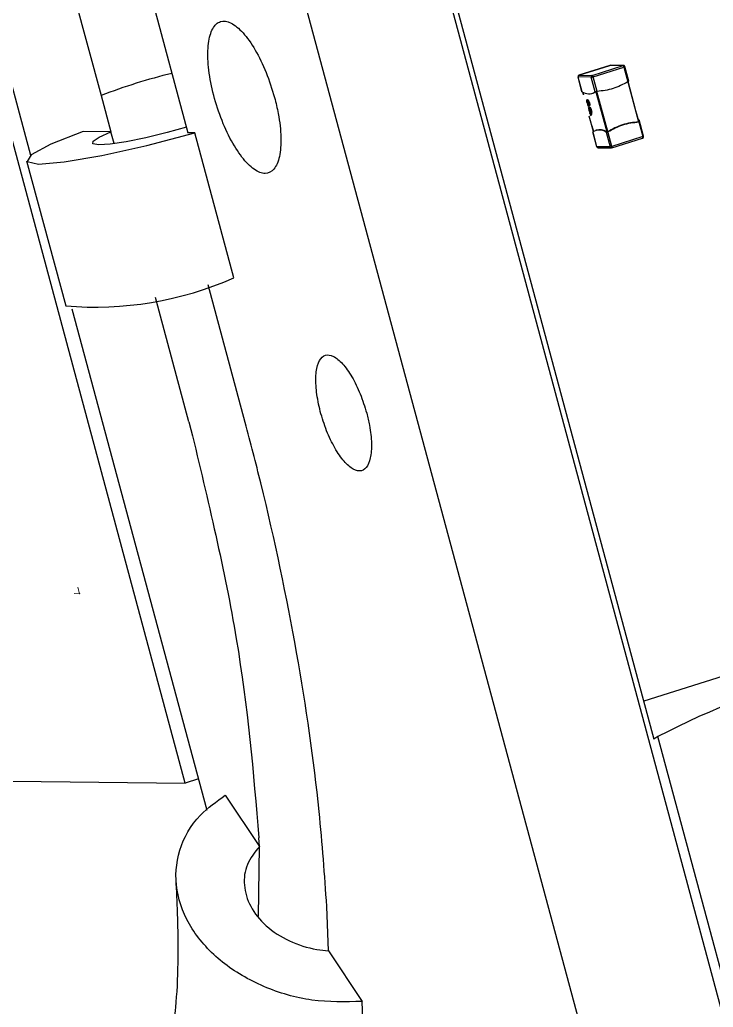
# Model space of a CAD drawing. Header units: millimetres. Extents: x 15 to 1184, y 5 to 836.
# Drawn here: x 793.78 to 802.96, y 595.53 to 608.6 of the extents above; entities that cross this region are included whole.
import ezdxf

# ---------------------------------------------------------------- set-up
doc = ezdxf.new("R2010")
doc.units = ezdxf.units.MM
doc.header["$PDSIZE"] = -1
doc.layers.get('0').update_dxf_attribs({"lineweight": 18})

msp = doc.modelspace()

# ---------------------------------------------------------------- linework, layer by layer
at = {"color": 7, "linetype": 'Continuous', "lineweight": 25}
for p, q in [((804.454, 590.367), (797.737, 615.317)), ((797.786, 615.39), (802.178, 599.076)), ((791.772, 614.806), (793.926, 606.804)), ((792.922, 614.792), (794.859, 607.595)), ((795.973, 598.495), (791.84, 613.849)), ((802.678, 589.804), (796.344, 613.335)), ((795.143, 610.322), (796.009, 607.102)), ((801.593, 607.994), (801.184, 607.864)), ((801.185, 607.865), (801.593, 607.994)), ((801.36, 607.862), (801.769, 607.992)), ((801.373, 607.843), (801.781, 607.972)), ((801.769, 607.992), (801.593, 607.994)), ((801.593, 607.994), (801.593, 607.994)), ((801.774, 607.993), (801.599, 607.995)), ((801.781, 607.972), (801.834, 607.777)), ((801.845, 607.784), (801.793, 607.978)), ((801.171, 607.84), (801.223, 607.647)), ((801.348, 607.838), (801.173, 607.84)), ((801.225, 607.645), (801.173, 607.84)), ((801.184, 607.864), (801.185, 607.865)), ((801.185, 607.865), (801.36, 607.862)), ((801.4, 607.643), (801.348, 607.838)), ((801.426, 607.648), (801.373, 607.843)), ((801.83, 607.778), (801.973, 607.246)), ((801.94, 607.393), (801.836, 607.779)), ((801.844, 607.783), (801.837, 607.778)), ((794.859, 607.595), (794.989, 607.115)), ((801.235, 607.64), (801.244, 607.609)), ((801.246, 607.603), (801.236, 607.639)), ((801.363, 607.624), (801.372, 607.627)), ((801.409, 607.645), (801.552, 607.114)), ((801.426, 607.648), (801.415, 607.648)), ((801.565, 607.117), (801.422, 607.648)), ((801.299, 607.54), (801.29, 607.537)), ((801.29, 607.508), (801.299, 607.51)), ((801.291, 607.537), (801.3, 607.54)), ((801.291, 607.52), (801.299, 607.523)), ((801.296, 607.494), (801.306, 607.474)), ((801.296, 607.494), (801.296, 607.494)), ((801.298, 607.507), (801.304, 607.509)), ((801.299, 607.531), (801.308, 607.534)), ((801.299, 607.497), (801.308, 607.5)), ((801.308, 607.478), (801.299, 607.497)), ((801.299, 607.475), (801.301, 607.467)), ((801.3, 607.479), (801.303, 607.48)), ((801.303, 607.515), (801.304, 607.507)), ((801.303, 607.475), (801.305, 607.476)), ((801.303, 607.474), (801.303, 607.475)), ((801.303, 607.474), (801.305, 607.475)), ((801.304, 607.468), (801.303, 607.474)), ((801.304, 607.468), (801.313, 607.47)), ((801.306, 607.515), (801.315, 607.518)), ((801.307, 607.512), (801.306, 607.515)), ((801.306, 607.474), (801.308, 607.478)), ((801.306, 607.474), (801.315, 607.477)), ((801.307, 607.512), (801.316, 607.515)), ((801.311, 607.506), (801.307, 607.512)), ((801.308, 607.5), (801.316, 607.481)), ((801.308, 607.478), (801.316, 607.481)), ((801.31, 607.433), (801.319, 607.436)), ((801.318, 607.433), (801.31, 607.433)), ((801.31, 607.433), (801.313, 607.423)), ((801.311, 607.506), (801.32, 607.508)), ((801.311, 607.478), (801.312, 607.477)), ((801.312, 607.477), (801.313, 607.47)), ((801.312, 607.469), (801.313, 607.468)), ((801.323, 607.452), (801.314, 607.449)), ((801.315, 607.518), (801.316, 607.515)), ((801.316, 607.481), (801.315, 607.477)), ((801.316, 607.515), (801.32, 607.508)), ((801.317, 607.489), (801.326, 607.492)), ((801.317, 607.463), (801.326, 607.465)), ((801.318, 607.433), (801.327, 607.436)), ((801.321, 607.423), (801.318, 607.433)), ((801.319, 607.436), (801.327, 607.436)), ((801.328, 607.473), (801.32, 607.47)), ((801.321, 607.433), (801.323, 607.425)), ((801.323, 607.433), (801.332, 607.436)), ((801.33, 607.433), (801.323, 607.433)), ((801.323, 607.433), (801.325, 607.423)), ((801.324, 607.433), (801.326, 607.426)), ((801.327, 607.436), (801.33, 607.426)), ((801.33, 607.433), (801.339, 607.436)), ((801.331, 607.43), (801.33, 607.433)), ((801.331, 607.43), (801.34, 607.433)), ((801.332, 607.436), (801.339, 607.436)), ((801.333, 607.433), (801.335, 607.425)), ((801.339, 607.436), (801.34, 607.433)), ((801.312, 607.431), (801.315, 607.431)), ((801.314, 607.423), (801.312, 607.431)), ((801.313, 607.423), (801.314, 607.423)), ((801.314, 607.423), (801.317, 607.424)), ((801.315, 607.42), (801.314, 607.419)), ((801.314, 607.419), (801.315, 607.416)), ((801.315, 607.431), (801.318, 607.43)), ((801.317, 607.424), (801.315, 607.431)), ((801.315, 607.431), (801.316, 607.424)), ((801.315, 607.42), (801.321, 607.422)), ((801.315, 607.416), (801.317, 607.412)), ((801.316, 607.424), (801.317, 607.424)), ((801.316, 607.415), (801.316, 607.417)), ((801.317, 607.413), (801.316, 607.415)), ((801.316, 607.411), (801.317, 607.412)), ((801.316, 607.411), (801.317, 607.409)), ((801.317, 607.411), (801.316, 607.411)), ((801.317, 607.424), (801.32, 607.424)), ((801.317, 607.417), (801.318, 607.415)), ((801.318, 607.411), (801.317, 607.413)), ((801.317, 607.409), (801.32, 607.409)), ((801.318, 607.43), (801.32, 607.423)), ((801.318, 607.419), (801.327, 607.422)), ((801.318, 607.419), (801.32, 607.414)), ((801.319, 607.419), (801.318, 607.419)), ((801.32, 607.411), (801.318, 607.416)), ((801.318, 607.415), (801.319, 607.411)), ((801.319, 607.411), (801.318, 607.411)), ((801.327, 607.409), (801.318, 607.406)), ((801.318, 607.406), (801.319, 607.402)), ((801.319, 607.406), (801.318, 607.406)), ((801.318, 607.395), (801.325, 607.397)), ((801.318, 607.395), (801.319, 607.393)), ((801.319, 607.395), (801.318, 607.395)), ((801.319, 607.419), (801.328, 607.422)), ((801.321, 607.414), (801.319, 607.419)), ((801.319, 607.406), (801.328, 607.409)), ((801.319, 607.402), (801.319, 607.406)), ((801.319, 607.402), (801.32, 607.398)), ((801.319, 607.402), (801.321, 607.402)), ((801.319, 607.395), (801.326, 607.397)), ((801.319, 607.393), (801.319, 607.395)), ((801.319, 607.393), (801.326, 607.395)), ((801.321, 607.391), (801.319, 607.393)), ((801.32, 607.423), (801.321, 607.423)), ((801.32, 607.409), (801.328, 607.412)), ((801.32, 607.398), (801.322, 607.396)), ((801.321, 607.423), (801.325, 607.424)), ((801.321, 607.414), (801.328, 607.416)), ((801.322, 607.406), (801.321, 607.405)), ((801.321, 607.405), (801.321, 607.402)), ((801.321, 607.405), (801.322, 607.405)), ((801.321, 607.402), (801.321, 607.399)), ((801.321, 607.399), (801.33, 607.402)), ((801.321, 607.391), (801.324, 607.392)), ((801.322, 607.39), (801.321, 607.391)), ((801.322, 607.406), (801.331, 607.408)), ((801.323, 607.404), (801.322, 607.406)), ((801.322, 607.4), (801.322, 607.403)), ((801.322, 607.397), (801.322, 607.4)), ((801.322, 607.397), (801.324, 607.398)), ((801.322, 607.396), (801.322, 607.397)), ((801.322, 607.396), (801.324, 607.397)), ((801.326, 607.395), (801.322, 607.39)), ((801.322, 607.388), (801.33, 607.382)), ((801.376, 607.119), (801.322, 607.32)), ((801.323, 607.404), (801.332, 607.407)), ((801.325, 607.4), (801.323, 607.404)), ((801.323, 607.402), (801.324, 607.4)), ((801.332, 607.391), (801.323, 607.388)), ((801.323, 607.388), (801.324, 607.389)), ((801.323, 607.388), (801.324, 607.388)), ((801.326, 607.423), (801.324, 607.43)), ((801.324, 607.43), (801.331, 607.43)), ((801.325, 607.418), (801.324, 607.42)), ((801.324, 607.403), (801.324, 607.403)), ((801.324, 607.4), (801.325, 607.397)), ((801.324, 607.389), (801.327, 607.392)), ((801.324, 607.389), (801.333, 607.391)), ((801.324, 607.388), (801.333, 607.391)), ((801.329, 607.384), (801.324, 607.388)), ((801.325, 607.423), (801.326, 607.423)), ((801.326, 607.415), (801.325, 607.418)), ((801.325, 607.414), (801.326, 607.414)), ((801.325, 607.4), (801.331, 607.402)), ((801.325, 607.397), (801.325, 607.4)), ((801.325, 607.397), (801.332, 607.399)), ((801.325, 607.397), (801.325, 607.397)), ((801.325, 607.379), (801.334, 607.382)), ((801.333, 607.379), (801.325, 607.379)), ((801.325, 607.379), (801.328, 607.369)), ((801.326, 607.423), (801.335, 607.425)), ((801.327, 607.414), (801.326, 607.415)), ((801.326, 607.395), (801.332, 607.397)), ((801.327, 607.392), (801.326, 607.395)), ((801.326, 607.376), (801.329, 607.376)), ((801.329, 607.369), (801.326, 607.376)), ((801.327, 607.422), (801.328, 607.422)), ((801.329, 607.422), (801.327, 607.419)), ((801.327, 607.419), (801.329, 607.42)), ((801.327, 607.419), (801.328, 607.413)), ((801.327, 607.418), (801.329, 607.414)), ((801.328, 607.414), (801.327, 607.414)), ((801.327, 607.409), (801.328, 607.409)), ((801.327, 607.397), (801.328, 607.397)), ((801.327, 607.392), (801.333, 607.394)), ((801.328, 607.422), (801.33, 607.417)), ((801.328, 607.417), (801.33, 607.419)), ((801.329, 607.412), (801.328, 607.417)), ((801.328, 607.413), (801.33, 607.407)), ((801.328, 607.409), (801.328, 607.405)), ((801.328, 607.397), (801.328, 607.396)), ((801.328, 607.396), (801.33, 607.393)), ((801.328, 607.369), (801.329, 607.369)), ((801.329, 607.422), (801.338, 607.425)), ((801.331, 607.407), (801.329, 607.412)), ((801.329, 607.384), (801.335, 607.386)), ((801.33, 607.382), (801.329, 607.384)), ((801.329, 607.376), (801.331, 607.369)), ((801.329, 607.369), (801.332, 607.369)), ((801.329, 607.365), (801.338, 607.368)), ((801.329, 607.365), (801.33, 607.359)), ((801.336, 607.365), (801.329, 607.365)), ((801.33, 607.419), (801.333, 607.417)), ((801.33, 607.407), (801.331, 607.407)), ((801.33, 607.393), (801.331, 607.392)), ((801.33, 607.382), (801.336, 607.384)), ((801.33, 607.376), (801.332, 607.376)), ((801.332, 607.369), (801.33, 607.376)), ((801.33, 607.362), (801.336, 607.362)), ((801.331, 607.359), (801.33, 607.362)), ((801.331, 607.408), (801.332, 607.407)), ((801.331, 607.403), (801.339, 607.406)), ((801.331, 607.405), (801.331, 607.403)), ((801.331, 607.403), (801.331, 607.4)), ((801.338, 607.403), (801.331, 607.403)), ((801.331, 607.403), (801.333, 607.393)), ((801.331, 607.4), (801.331, 607.399)), ((801.331, 607.369), (801.332, 607.369)), ((801.331, 607.359), (801.337, 607.361)), ((801.333, 607.354), (801.331, 607.359)), ((801.336, 607.409), (801.332, 607.407)), ((801.332, 607.407), (801.334, 607.403)), ((801.332, 607.401), (801.335, 607.401)), ((801.334, 607.393), (801.332, 607.401)), ((801.332, 607.391), (801.333, 607.391)), ((801.333, 607.391), (801.332, 607.391)), ((801.332, 607.376), (801.334, 607.369)), ((801.332, 607.369), (801.334, 607.37)), ((801.333, 607.419), (801.342, 607.422)), ((801.333, 607.417), (801.335, 607.412)), ((801.336, 607.395), (801.333, 607.391)), ((801.333, 607.393), (801.334, 607.393)), ((801.333, 607.391), (801.338, 607.387)), ((801.333, 607.379), (801.337, 607.38)), ((801.335, 607.369), (801.333, 607.379)), ((801.336, 607.352), (801.333, 607.354)), ((801.333, 607.348), (801.337, 607.349)), ((801.343, 607.34), (801.333, 607.348)), ((801.333, 607.348), (801.334, 607.345)), ((801.334, 607.403), (801.334, 607.4)), ((801.334, 607.393), (801.337, 607.394)), ((801.334, 607.389), (801.343, 607.392)), ((801.334, 607.389), (801.336, 607.384)), ((801.342, 607.389), (801.334, 607.389)), ((801.334, 607.382), (801.342, 607.382)), ((801.334, 607.369), (801.335, 607.369)), ((801.334, 607.345), (801.337, 607.343)), ((801.335, 607.412), (801.336, 607.407)), ((801.335, 607.401), (801.337, 607.394)), ((801.335, 607.398), (801.336, 607.395)), ((801.335, 607.379), (801.337, 607.371)), ((801.335, 607.369), (801.34, 607.37)), ((801.336, 607.412), (801.345, 607.415)), ((801.337, 607.407), (801.336, 607.412)), ((801.336, 607.407), (801.337, 607.407)), ((801.336, 607.401), (801.338, 607.401)), ((801.338, 607.394), (801.336, 607.401)), ((801.336, 607.387), (801.342, 607.387)), ((801.337, 607.384), (801.336, 607.387)), ((801.336, 607.365), (801.343, 607.367)), ((801.338, 607.359), (801.336, 607.365)), ((801.336, 607.362), (801.337, 607.359)), ((801.338, 607.354), (801.336, 607.352)), ((801.339, 607.422), (801.337, 607.42)), ((801.337, 607.42), (801.338, 607.415)), ((801.337, 607.407), (801.346, 607.41)), ((801.337, 607.394), (801.338, 607.394)), ((801.337, 607.384), (801.342, 607.386)), ((801.339, 607.378), (801.337, 607.384)), ((801.337, 607.359), (801.338, 607.354)), ((801.337, 607.355), (801.338, 607.355)), ((801.337, 607.349), (801.346, 607.352)), ((801.337, 607.343), (801.339, 607.335)), ((801.339, 607.335), (801.337, 607.333)), ((801.337, 607.333), (801.338, 607.33)), ((801.338, 607.415), (801.34, 607.41)), ((801.338, 607.403), (801.347, 607.406)), ((801.341, 607.393), (801.338, 607.403)), ((801.338, 607.401), (801.34, 607.393)), ((801.338, 607.394), (801.34, 607.394)), ((801.338, 607.387), (801.339, 607.384)), ((801.338, 607.368), (801.345, 607.368)), ((801.338, 607.359), (801.344, 607.361)), ((801.339, 607.352), (801.338, 607.359)), ((801.342, 607.339), (801.338, 607.342)), ((801.338, 607.342), (801.34, 607.336)), ((801.338, 607.33), (801.344, 607.338)), ((801.338, 607.33), (801.347, 607.333)), ((801.339, 607.406), (801.347, 607.406)), ((801.339, 607.379), (801.341, 607.372)), ((801.342, 607.376), (801.339, 607.378)), ((801.339, 607.372), (801.343, 607.373)), ((801.349, 607.365), (801.339, 607.372)), ((801.339, 607.372), (801.34, 607.369)), ((801.339, 607.352), (801.344, 607.353)), ((801.34, 607.393), (801.341, 607.393)), ((801.34, 607.369), (801.342, 607.367)), ((801.342, 607.356), (801.34, 607.362)), ((801.34, 607.336), (801.342, 607.339)), ((801.341, 607.404), (801.343, 607.396)), ((801.341, 607.393), (801.35, 607.396)), ((801.342, 607.389), (801.351, 607.392)), ((801.344, 607.383), (801.342, 607.389)), ((801.342, 607.387), (801.343, 607.384)), ((801.342, 607.382), (801.344, 607.372)), ((801.344, 607.378), (801.342, 607.376)), ((801.342, 607.367), (801.345, 607.359)), ((801.345, 607.354), (801.342, 607.356)), ((801.342, 607.351), (801.352, 607.343)), ((801.342, 607.339), (801.342, 607.339)), ((801.342, 607.339), (801.342, 607.339)), ((801.343, 607.392), (801.351, 607.392)), ((801.343, 607.384), (801.344, 607.378)), ((801.343, 607.379), (801.343, 607.379)), ((801.347, 607.364), (801.343, 607.367)), ((801.343, 607.367), (801.345, 607.36)), ((801.345, 607.359), (801.343, 607.357)), ((801.343, 607.357), (801.344, 607.355)), ((801.352, 607.343), (801.343, 607.34)), ((801.344, 607.338), (801.343, 607.34)), ((801.344, 607.383), (801.353, 607.386)), ((801.345, 607.376), (801.344, 607.383)), ((801.344, 607.374), (801.352, 607.376)), ((801.344, 607.374), (801.345, 607.374)), ((801.344, 607.355), (801.349, 607.362)), ((801.344, 607.355), (801.353, 607.357)), ((801.344, 607.338), (801.353, 607.34)), ((801.345, 607.415), (801.346, 607.41)), ((801.345, 607.404), (801.346, 607.397)), ((801.345, 607.376), (801.354, 607.379)), ((801.345, 607.368), (801.347, 607.362)), ((801.345, 607.36), (801.348, 607.363)), ((801.348, 607.381), (801.346, 607.387)), ((801.347, 607.406), (801.35, 607.396)), ((801.348, 607.363), (801.347, 607.364)), ((801.347, 607.362), (801.348, 607.355)), ((801.353, 607.34), (801.347, 607.333)), ((801.351, 607.379), (801.348, 607.381)), ((801.348, 607.375), (801.358, 607.367)), ((801.348, 607.363), (801.348, 607.363)), ((801.358, 607.367), (801.349, 607.365)), ((801.349, 607.362), (801.349, 607.365)), ((801.349, 607.362), (801.358, 607.365)), ((801.351, 607.392), (801.353, 607.386)), ((801.352, 607.343), (801.353, 607.34)), ((801.353, 607.386), (801.354, 607.379)), ((801.358, 607.365), (801.353, 607.357)), ((801.358, 607.367), (801.358, 607.365)), ((801.98, 607.244), (801.94, 607.393)), ((795.989, 607.176), (795.735, 607.106)), ((801.356, 607.192), (801.376, 607.118)), ((801.987, 607.252), (801.977, 607.257)), ((801.977, 607.246), (802.029, 607.051)), ((801.979, 607.247), (801.983, 607.247)), ((802.041, 607.057), (801.982, 607.275)), ((794.989, 607.115), (794.624, 607.119)), ((795.031, 606.958), (794.989, 607.115)), ((796.099, 607.101), (796.009, 607.102)), ((796.616, 605.182), (796.099, 607.101)), ((801.367, 607.112), (801.419, 606.919)), ((801.421, 606.918), (801.368, 607.113)), ((801.414, 607.135), (801.405, 607.132)), ((801.543, 607.111), (801.596, 606.916)), ((801.557, 607.112), (801.558, 607.113)), ((801.559, 607.112), (801.569, 607.117)), ((801.621, 606.922), (801.569, 607.117)), ((802.029, 607.051), (801.621, 606.922)), ((801.596, 606.916), (801.421, 606.918)), ((801.62, 606.903), (802.028, 607.032)), ((801.438, 606.904), (801.613, 606.902)), ((801.62, 606.903), (801.619, 606.903)), ((793.874, 606.731), (794.391, 604.812)), ((796.768, 603.267), (796.278, 605.089)), ((796.022, 603.276), (795.579, 604.922)), ((794.472, 604.774), (796.259, 598.138)), ((796.022, 603.276), (796.049, 603.177)), ((812.508, 602.893), (802.043, 599.578)), ((804.554, 590.474), (802.229, 599.111)), ((796.148, 598.55), (795.973, 598.495)), ((793.688, 598.522), (795.973, 598.495)), ((796.504, 598.337), (796.955, 597.657)), ((796.955, 597.657), (796.949, 597.771)), ((796.944, 596.735), (796.955, 597.657)), ((797.87, 596.276), (797.847, 596.864)), ((797.87, 596.276), (798.314, 595.606))]:
    msp.add_line(p, q, dxfattribs=at)
at = {"color": 7, "linetype": 'Continuous'}
for q in [(794.55, 601.088), (794.505, 601.003)]:
    msp.add_line((794.574, 601.002), q, dxfattribs=at)
at = {"color": 7, "linetype": 'Continuous', "lineweight": 25}
for points in [[(801.593, 607.994), (801.597, 607.995), (801.599, 607.995)], [(801.769, 607.992), (801.772, 607.992), (801.774, 607.993)], [(801.173, 607.84), (801.171, 607.84), (801.171, 607.84)], [(801.372, 607.627), (801.39, 607.634), (801.409, 607.645)], [(794.624, 607.119), (794.193, 606.949), (793.936, 606.812), (793.879, 606.722), (794.03, 606.688), (794.372, 606.716), (794.868, 606.8), (795.466, 606.934), (796.099, 607.101)], [(795.735, 607.106), (795.45, 607.037), (795.192, 606.984), (794.979, 606.952), (794.829, 606.941), (794.752, 606.954), (794.754, 606.99), (794.835, 607.044), (794.989, 607.115)], [(802.028, 607.032), (802.028, 607.032), (802.03, 607.034), (802.03, 607.035), (802.031, 607.038), (802.031, 607.041), (802.031, 607.044), (802.03, 607.047), (802.029, 607.051)], [(802.029, 607.051), (802.033, 607.052), (802.036, 607.053), (802.038, 607.054), (802.04, 607.055), (802.041, 607.056), (802.041, 607.056), (802.041, 607.057)], [(801.419, 606.919), (801.419, 606.919), (801.421, 606.918)], [(801.621, 606.922), (801.622, 606.918), (801.622, 606.915), (801.623, 606.911), (801.623, 606.908), (801.622, 606.906), (801.621, 606.904), (801.62, 606.903), (801.62, 606.903)], [(801.619, 606.903), (801.615, 606.902), (801.613, 606.902)]]:
    msp.add_lwpolyline(points, dxfattribs=at)
for centre, radius, start, end in [((801.774, 607.973), 0.0199, 15.246, 105.2449), ((801.756, 607.97), 0.0252, 6.1945, 60.8856), ((801.777, 607.999), 0.0265, 280.3086, 308.3863), ((797.628, 600.406), 7.703, 103.7445, 111.0626), ((801.19, 607.845), 0.0199, 104.8892, 194.8881), ((801.192, 607.845), 0.0203, 109.8221, 196.3821), ((801.367, 607.843), 0.0203, 109.8221, 196.3821), ((801.337, 607.95), 0.113, 275.6769, 288.9196), ((801.348, 607.84), 0.0252, 6.1945, 60.8856), ((801.314, 607.781), 0.163, 236.8536, 301.7458), ((801.454, 606.975), 0.163, 56.8536, 121.7458), ((801.46, 606.968), 0.173, 57.7828, 105.3539), ((802.022, 607.051), 0.0199, 284.8892, 14.8881), ((801.438, 606.924), 0.0199, 195.1473, 255.3388), ((801.439, 606.923), 0.0188, 193.5645, 267.676), ((801.585, 607.028), 0.113, 275.6769, 288.9196), ((801.614, 606.921), 0.0188, 193.5645, 267.676), ((794.777, 609.364), 4.569, 265.1571, 293.7398), ((807.768, 588.368), 12.087, 105.8135, 117.2752), ((802.535, 598.609), 0.588, 121.4094, 127.4065), ((784.029, 595.093), 14.295, 346.8912, 2.0563)]:
    msp.add_arc(centre, radius, start, end, dxfattribs=at)
for points, knots in [([(797.156, 607.567), (797.121, 607.68), (797.051, 607.907), (796.901, 608.209), (796.738, 608.44), (796.576, 608.572), (796.434, 608.592), (796.329, 608.497), (796.272, 608.297), (796.269, 608.016), (796.322, 607.684), (796.423, 607.34), (796.562, 607.022), (796.723, 606.766), (796.887, 606.6), (797.037, 606.545), (797.155, 606.604), (797.228, 606.773), (797.248, 607.032), (797.218, 607.312), (797.173, 607.496), (797.156, 607.567)], [0, 0, 0, 0, 0.254614, 0.509227, 0.763841, 1.018454, 1.273068, 1.527682, 1.782295, 2.036909, 2.291522, 2.546136, 2.80075, 3.055363, 3.309977, 3.56459, 3.819204, 4.073818, 4.328431, 4.583045, 4.742403, 4.742403, 4.742403, 4.742403]), ([(801.844, 607.783), (801.845, 607.784), (801.846, 607.785), (801.845, 607.785), (801.844, 607.785), (801.843, 607.785)], [0, 0, 0, 0, 0.001584207, 0.003168952, 0.00354684, 0.00354684, 0.00354684, 0.00354684]), ([(801.223, 607.647), (801.223, 607.646), (801.224, 607.645), (801.225, 607.645), (801.225, 607.645)], [0, 0, 0, 0, 0.002206161, 0.002926071, 0.002926071, 0.002926071, 0.002926071]), ([(801.41, 607.647), (801.408, 607.647), (801.404, 607.645), (801.401, 607.643), (801.4, 607.643), (801.4, 607.643)], [0, 0, 0, 0, 0.00470321, 0.00941503, 0.01069338, 0.01069338, 0.01069338, 0.01069338]), ([(801.409, 607.645), (801.41, 607.646), (801.41, 607.646), (801.412, 607.647), (801.414, 607.648), (801.414, 607.648)], [0, 0, 0, 0, 0.002394116, 0.004789165, 0.005431224, 0.005431224, 0.005431224, 0.005431224]), ([(801.287, 607.521), (801.286, 607.52), (801.286, 607.519), (801.285, 607.516), (801.286, 607.512), (801.286, 607.509), (801.287, 607.508)], [0, 0, 0, 0, 0.00351515, 0.00672108, 0.00994563, 0.01351149, 0.01351149, 0.01351149, 0.01351149]), ([(801.287, 607.532), (801.286, 607.53), (801.286, 607.527), (801.287, 607.523), (801.287, 607.521)], [0, 0, 0, 0, 0.00555073, 0.01110667, 0.01110667, 0.01110667, 0.01110667]), ([(801.287, 607.508), (801.287, 607.506), (801.288, 607.503), (801.29, 607.499), (801.291, 607.497), (801.292, 607.496), (801.294, 607.494), (801.295, 607.494), (801.296, 607.494)], [0, 0, 0, 0, 0.00469389, 0.00675471, 0.00872278, 0.01069086, 0.01275168, 0.01744557, 0.01744557, 0.01744557, 0.01744557]), ([(801.294, 607.508), (801.294, 607.508), (801.294, 607.51), (801.293, 607.511), (801.292, 607.513), (801.291, 607.513), (801.29, 607.513), (801.29, 607.513), (801.29, 607.513), (801.289, 607.512), (801.289, 607.511), (801.289, 607.51), (801.29, 607.509), (801.29, 607.508)], [0, 0, 0, 0, 0.00168682, 0.00317026, 0.00465538, 0.00634661, 0.0071923, 0.00795326, 0.00866714, 0.00937907, 0.01013455, 0.01097201, 0.01299412, 0.01299412, 0.01299412, 0.01299412]), ([(801.299, 607.531), (801.298, 607.533), (801.295, 607.536), (801.292, 607.537), (801.291, 607.537)], [0, 0, 0, 0, 0.00531799, 0.01065744, 0.01065744, 0.01065744, 0.01065744]), ([(801.291, 607.52), (801.291, 607.522), (801.29, 607.524), (801.291, 607.527), (801.292, 607.528), (801.293, 607.529), (801.293, 607.529)], [0, 0, 0, 0, 0.002505578, 0.004808048, 0.007090404, 0.009540151, 0.009540151, 0.009540151, 0.009540151]), ([(801.298, 607.507), (801.297, 607.509), (801.296, 607.512), (801.295, 607.515), (801.293, 607.519), (801.291, 607.52), (801.291, 607.52)], [0, 0, 0, 0, 0.0039231, 0.0075238, 0.01114296, 0.01511667, 0.01511667, 0.01511667, 0.01511667]), ([(801.293, 607.529), (801.294, 607.528), (801.295, 607.528), (801.297, 607.526), (801.298, 607.525), (801.3, 607.523), (801.301, 607.52), (801.302, 607.517), (801.303, 607.515)], [0, 0, 0, 0, 0.00469389, 0.00675471, 0.00872278, 0.01069086, 0.01275168, 0.01744557, 0.01744557, 0.01744557, 0.01744557]), ([(801.299, 607.51), (801.299, 607.511), (801.298, 607.513), (801.298, 607.514), (801.299, 607.515), (801.299, 607.516), (801.299, 607.516)], [0, 0, 0, 0, 0.001567319, 0.002932584, 0.004298868, 0.005868847, 0.005868847, 0.005868847, 0.005868847]), ([(801.299, 607.497), (801.299, 607.498), (801.299, 607.501), (801.298, 607.505), (801.298, 607.507)], [0, 0, 0, 0, 0.00521174, 0.01047937, 0.01047937, 0.01047937, 0.01047937]), ([(801.302, 607.532), (801.302, 607.531), (801.301, 607.531), (801.3, 607.529), (801.299, 607.527), (801.299, 607.525), (801.299, 607.523)], [0, 0, 0, 0, 0.002449747, 0.004732103, 0.007034573, 0.009540151, 0.009540151, 0.009540151, 0.009540151]), ([(801.306, 607.515), (801.305, 607.518), (801.303, 607.524), (801.3, 607.529), (801.299, 607.531)], [0, 0, 0, 0, 0.00871347, 0.01748542, 0.01748542, 0.01748542, 0.01748542]), ([(801.299, 607.523), (801.3, 607.523), (801.302, 607.521), (801.304, 607.518), (801.305, 607.514), (801.306, 607.512), (801.307, 607.51)], [0, 0, 0, 0, 0.00397371, 0.00759287, 0.01119357, 0.01511667, 0.01511667, 0.01511667, 0.01511667]), ([(801.3, 607.479), (801.299, 607.479), (801.299, 607.479), (801.299, 607.478), (801.299, 607.477), (801.299, 607.476), (801.299, 607.475)], [0, 0, 0, 0, 0.001140094, 0.002162566, 0.003183627, 0.004319922, 0.004319922, 0.004319922, 0.004319922]), ([(801.3, 607.54), (801.301, 607.54), (801.304, 607.539), (801.306, 607.536), (801.308, 607.534)], [0, 0, 0, 0, 0.00533945, 0.01065744, 0.01065744, 0.01065744, 0.01065744]), ([(801.303, 607.475), (801.302, 607.475), (801.302, 607.476), (801.301, 607.478), (801.3, 607.479), (801.3, 607.479), (801.3, 607.479)], [0, 0, 0, 0, 0.001414829, 0.002669756, 0.003924682, 0.005339511, 0.005339511, 0.005339511, 0.005339511]), ([(801.301, 607.467), (801.302, 607.464), (801.304, 607.46), (801.306, 607.456), (801.307, 607.454)], [0, 0, 0, 0, 0.00696303, 0.01399768, 0.01399768, 0.01399768, 0.01399768]), ([(801.304, 607.507), (801.305, 607.507), (801.307, 607.505), (801.31, 607.5), (801.312, 607.495), (801.313, 607.491), (801.314, 607.489)], [0, 0, 0, 0, 0.00564925, 0.01080098, 0.01595793, 0.02162149, 0.02162149, 0.02162149, 0.02162149]), ([(801.311, 607.458), (801.311, 607.458), (801.31, 607.458), (801.308, 607.46), (801.306, 607.463), (801.305, 607.466), (801.304, 607.468)], [0, 0, 0, 0, 0.00343418, 0.0063967, 0.00934904, 0.01275684, 0.01275684, 0.01275684, 0.01275684]), ([(801.307, 607.51), (801.307, 607.508), (801.308, 607.504), (801.308, 607.501), (801.308, 607.5)], [0, 0, 0, 0, 0.00526763, 0.01047937, 0.01047937, 0.01047937, 0.01047937]), ([(801.308, 607.534), (801.309, 607.531), (801.312, 607.527), (801.314, 607.521), (801.315, 607.518)], [0, 0, 0, 0, 0.00877195, 0.01748542, 0.01748542, 0.01748542, 0.01748542]), ([(801.309, 607.482), (801.309, 607.482), (801.309, 607.481), (801.31, 607.481), (801.311, 607.479), (801.311, 607.478), (801.311, 607.478)], [0, 0, 0, 0, 0.001414829, 0.002669756, 0.003924682, 0.005339511, 0.005339511, 0.005339511, 0.005339511]), ([(801.317, 607.489), (801.316, 607.492), (801.315, 607.498), (801.312, 607.503), (801.311, 607.506)], [0, 0, 0, 0, 0.00893053, 0.01797895, 0.01797895, 0.01797895, 0.01797895]), ([(801.313, 607.468), (801.313, 607.467), (801.314, 607.465), (801.314, 607.462), (801.314, 607.46), (801.313, 607.459), (801.313, 607.458), (801.312, 607.458), (801.311, 607.458)], [0, 0, 0, 0, 0.00321912, 0.00462924, 0.00597461, 0.00731998, 0.0087301, 0.01194922, 0.01194922, 0.01194922, 0.01194922]), ([(801.314, 607.489), (801.315, 607.486), (801.316, 607.482), (801.316, 607.475), (801.315, 607.471), (801.313, 607.47), (801.312, 607.469)], [0, 0, 0, 0, 0.00549266, 0.01030376, 0.01511525, 0.0206089, 0.0206089, 0.0206089, 0.0206089]), ([(801.313, 607.47), (801.314, 607.469), (801.315, 607.466), (801.316, 607.463), (801.318, 607.461), (801.32, 607.461), (801.32, 607.46)], [0, 0, 0, 0, 0.0034078, 0.00636014, 0.00932266, 0.01275684, 0.01275684, 0.01275684, 0.01275684]), ([(801.314, 607.449), (801.314, 607.449), (801.316, 607.45), (801.317, 607.453), (801.318, 607.457), (801.317, 607.461), (801.317, 607.463)], [0, 0, 0, 0, 0.00397928, 0.00761657, 0.01127804, 0.01532332, 0.01532332, 0.01532332, 0.01532332]), ([(801.32, 607.47), (801.32, 607.473), (801.32, 607.479), (801.318, 607.485), (801.317, 607.489)], [0, 0, 0, 0, 0.00961751, 0.01903114, 0.01903114, 0.01903114, 0.01903114]), ([(801.317, 607.463), (801.318, 607.464), (801.319, 607.465), (801.319, 607.468), (801.32, 607.47)], [0, 0, 0, 0, 0.003861504, 0.007872367, 0.007872367, 0.007872367, 0.007872367]), ([(801.32, 607.508), (801.321, 607.506), (801.324, 607.501), (801.325, 607.495), (801.326, 607.492)], [0, 0, 0, 0, 0.00904843, 0.01797895, 0.01797895, 0.01797895, 0.01797895]), ([(801.326, 607.465), (801.326, 607.463), (801.327, 607.46), (801.326, 607.455), (801.325, 607.453), (801.323, 607.452), (801.323, 607.452)], [0, 0, 0, 0, 0.00404528, 0.00770675, 0.01134404, 0.01532332, 0.01532332, 0.01532332, 0.01532332]), ([(801.326, 607.492), (801.327, 607.488), (801.329, 607.481), (801.328, 607.476), (801.328, 607.473)], [0, 0, 0, 0, 0.00941363, 0.01903114, 0.01903114, 0.01903114, 0.01903114]), ([(801.328, 607.473), (801.328, 607.471), (801.328, 607.468), (801.327, 607.466), (801.326, 607.465)], [0, 0, 0, 0, 0.004010862, 0.007872367, 0.007872367, 0.007872367, 0.007872367]), ([(801.318, 607.416), (801.318, 607.416), (801.318, 607.417), (801.317, 607.419), (801.316, 607.42), (801.316, 607.42), (801.315, 607.42)], [0, 0, 0, 0, 0.001601128, 0.002982337, 0.004296707, 0.005719064, 0.005719064, 0.005719064, 0.005719064]), ([(801.316, 607.418), (801.316, 607.418), (801.316, 607.418), (801.317, 607.417), (801.317, 607.417), (801.317, 607.417)], [0, 0, 0, 0, 0.000665061, 0.000912915, 0.001113348, 0.001113348, 0.001113348, 0.001113348]), ([(801.316, 607.417), (801.316, 607.417), (801.316, 607.417), (801.316, 607.418), (801.316, 607.418), (801.316, 607.418)], [0, 0, 0, 0, 0.0001607376, 0.0003555538, 0.0008688848, 0.0008688848, 0.0008688848, 0.0008688848]), ([(801.321, 607.399), (801.321, 607.399), (801.321, 607.399), (801.32, 607.4), (801.32, 607.401), (801.32, 607.401), (801.319, 607.402)], [0, 0, 0, 0, 0.000755722, 0.001502303, 0.002333235, 0.003318281, 0.003318281, 0.003318281, 0.003318281]), ([(801.319, 607.393), (801.319, 607.392), (801.319, 607.391), (801.32, 607.39), (801.321, 607.389), (801.321, 607.388), (801.322, 607.388)], [0, 0, 0, 0, 0.00133121, 0.002693928, 0.004206559, 0.005957351, 0.005957351, 0.005957351, 0.005957351]), ([(801.32, 607.414), (801.32, 607.414), (801.32, 607.413), (801.32, 607.412), (801.32, 607.412), (801.32, 607.411), (801.32, 607.411)], [0, 0, 0, 0, 0.000785299, 0.001502092, 0.002260866, 0.003156709, 0.003156709, 0.003156709, 0.003156709]), ([(801.32, 607.409), (801.321, 607.409), (801.321, 607.409), (801.321, 607.41), (801.322, 607.41), (801.322, 607.411), (801.322, 607.412), (801.321, 607.413), (801.321, 607.414)], [0, 0, 0, 0, 0.001533482, 0.002203112, 0.002837494, 0.00346527, 0.004115953, 0.005582736, 0.005582736, 0.005582736, 0.005582736]), ([(801.321, 607.399), (801.321, 607.399), (801.321, 607.399), (801.321, 607.399), (801.321, 607.399), (801.321, 607.399), (801.321, 607.399)], [0, 0, 0, 0, 0.0002073089, 0.0004023807, 0.0005974519, 0.0008047593, 0.0008047593, 0.0008047593, 0.0008047593]), ([(801.322, 607.403), (801.322, 607.403), (801.322, 607.403), (801.322, 607.403), (801.322, 607.403), (801.323, 607.403)], [0, 0, 0, 0, 0.0001709262, 0.0003409257, 0.0007118108, 0.0007118108, 0.0007118108, 0.0007118108]), ([(801.323, 607.403), (801.323, 607.403), (801.323, 607.403), (801.323, 607.403), (801.323, 607.403), (801.323, 607.403), (801.323, 607.402)], [0, 0, 0, 0, 0.000274218, 0.000535819, 0.000802674, 0.001091683, 0.001091683, 0.001091683, 0.001091683]), ([(801.324, 607.423), (801.324, 607.423), (801.325, 607.423), (801.326, 607.422), (801.327, 607.42), (801.327, 607.419), (801.327, 607.418)], [0, 0, 0, 0, 0.001422357, 0.002736727, 0.004117936, 0.005719064, 0.005719064, 0.005719064, 0.005719064]), ([(801.324, 607.42), (801.324, 607.42), (801.324, 607.42), (801.325, 607.42), (801.325, 607.42), (801.325, 607.421)], [0, 0, 0, 0, 0.0001607376, 0.0003555538, 0.0008688848, 0.0008688848, 0.0008688848, 0.0008688848]), ([(801.328, 607.405), (801.328, 607.404), (801.329, 607.403), (801.329, 607.403), (801.329, 607.402), (801.33, 607.402), (801.33, 607.402)], [0, 0, 0, 0, 0.000985045, 0.001815978, 0.002562559, 0.003318281, 0.003318281, 0.003318281, 0.003318281]), ([(801.333, 607.419), (801.332, 607.42), (801.331, 607.421), (801.33, 607.422), (801.329, 607.422)], [0, 0, 0, 0, 0.002328915, 0.004846591, 0.004846591, 0.004846591, 0.004846591]), ([(801.33, 607.417), (801.33, 607.416), (801.33, 607.415), (801.33, 607.414), (801.33, 607.413), (801.33, 607.413), (801.33, 607.412), (801.33, 607.412), (801.329, 607.412)], [0, 0, 0, 0, 0.001466783, 0.002117466, 0.002745242, 0.003379624, 0.004049253, 0.005582736, 0.005582736, 0.005582736, 0.005582736]), ([(801.33, 607.402), (801.33, 607.402), (801.33, 607.402), (801.33, 607.402), (801.33, 607.402), (801.33, 607.402), (801.33, 607.402)], [0, 0, 0, 0, 0.0002073073, 0.0004023786, 0.0005974504, 0.0008047593, 0.0008047593, 0.0008047593, 0.0008047593]), ([(801.33, 607.359), (801.331, 607.358), (801.331, 607.355), (801.333, 607.353), (801.333, 607.352)], [0, 0, 0, 0, 0.004261767, 0.008229449, 0.008229449, 0.008229449, 0.008229449]), ([(801.331, 607.406), (801.331, 607.406), (801.331, 607.406), (801.331, 607.406), (801.331, 607.406), (801.331, 607.405)], [0, 0, 0, 0, 0.0003708851, 0.0005408846, 0.0007118108, 0.0007118108, 0.0007118108, 0.0007118108]), ([(801.336, 607.412), (801.336, 607.413), (801.335, 607.416), (801.334, 607.418), (801.333, 607.419)], [0, 0, 0, 0, 0.003991686, 0.007834135, 0.007834135, 0.007834135, 0.007834135]), ([(801.333, 607.352), (801.334, 607.351), (801.335, 607.349), (801.336, 607.349), (801.337, 607.349)], [0, 0, 0, 0, 0.002354189, 0.004853608, 0.004853608, 0.004853608, 0.004853608]), ([(801.336, 607.384), (801.336, 607.382), (801.337, 607.38), (801.338, 607.377), (801.339, 607.376)], [0, 0, 0, 0, 0.004261767, 0.008229449, 0.008229449, 0.008229449, 0.008229449]), ([(801.337, 607.349), (801.337, 607.349), (801.338, 607.349), (801.339, 607.351), (801.339, 607.352)], [0, 0, 0, 0, 0.001931413, 0.003767406, 0.003767406, 0.003767406, 0.003767406]), ([(801.338, 607.425), (801.339, 607.424), (801.34, 607.424), (801.341, 607.423), (801.342, 607.422)], [0, 0, 0, 0, 0.002517676, 0.004846591, 0.004846591, 0.004846591, 0.004846591]), ([(801.339, 607.376), (801.34, 607.375), (801.341, 607.374), (801.342, 607.373), (801.343, 607.373)], [0, 0, 0, 0, 0.002354189, 0.004853608, 0.004853608, 0.004853608, 0.004853608]), ([(801.342, 607.422), (801.343, 607.421), (801.344, 607.419), (801.345, 607.416), (801.345, 607.415)], [0, 0, 0, 0, 0.003842449, 0.007834135, 0.007834135, 0.007834135, 0.007834135]), ([(801.343, 607.373), (801.343, 607.373), (801.344, 607.374), (801.344, 607.375), (801.345, 607.376)], [0, 0, 0, 0, 0.001931413, 0.003767406, 0.003767406, 0.003767406, 0.003767406]), ([(801.348, 607.355), (801.348, 607.354), (801.347, 607.352), (801.346, 607.352), (801.346, 607.352)], [0, 0, 0, 0, 0.001835993, 0.003767406, 0.003767406, 0.003767406, 0.003767406]), ([(801.354, 607.379), (801.353, 607.378), (801.353, 607.376), (801.352, 607.376), (801.352, 607.376)], [0, 0, 0, 0, 0.001835993, 0.003767406, 0.003767406, 0.003767406, 0.003767406]), ([(801.978, 607.249), (801.979, 607.249), (801.979, 607.248), (801.979, 607.247), (801.979, 607.247), (801.979, 607.247)], [0, 0, 0, 0, 0.001341619, 0.002683761, 0.003043302, 0.003043302, 0.003043302, 0.003043302]), ([(801.988, 607.247), (801.989, 607.248), (801.99, 607.25), (801.989, 607.251), (801.987, 607.252), (801.987, 607.252)], [0, 0, 0, 0, 0.002654497, 0.00531385, 0.006035352, 0.006035352, 0.006035352, 0.006035352]), ([(801.368, 607.113), (801.367, 607.113), (801.367, 607.112), (801.367, 607.112), (801.367, 607.112)], [0, 0, 0, 0, 0.001651654, 0.001792361, 0.001792361, 0.001792361, 0.001792361]), ([(801.543, 607.111), (801.544, 607.111), (801.547, 607.11), (801.551, 607.11), (801.554, 607.11), (801.555, 607.11)], [0, 0, 0, 0, 0.00514466, 0.01029107, 0.01151825, 0.01151825, 0.01151825, 0.01151825]), ([(801.558, 607.113), (801.557, 607.113), (801.555, 607.113), (801.553, 607.114), (801.552, 607.114), (801.552, 607.114)], [0, 0, 0, 0, 0.002539649, 0.005077624, 0.005844642, 0.005844642, 0.005844642, 0.005844642]), ([(801.558, 607.113), (801.558, 607.114), (801.56, 607.114), (801.561, 607.115), (801.563, 607.116), (801.564, 607.117), (801.565, 607.117)], [0, 0, 0, 0, 0.001957734, 0.003916618, 0.005875502, 0.007834386, 0.007834386, 0.007834386, 0.007834386]), ([(798.375, 603.391), (798.348, 603.477), (798.295, 603.65), (798.181, 603.88), (798.056, 604.056), (797.933, 604.157), (797.825, 604.172), (797.745, 604.1), (797.701, 603.948), (797.7, 603.733), (797.739, 603.481), (797.817, 603.218), (797.922, 602.976), (798.045, 602.781), (798.17, 602.655), (798.284, 602.612), (798.374, 602.658), (798.43, 602.787), (798.445, 602.984), (798.422, 603.197), (798.388, 603.337), (798.375, 603.391)], [0, 0, 0, 0, 0.193991, 0.387983, 0.581974, 0.775965, 0.969957, 1.163948, 1.357939, 1.55193, 1.745922, 1.939913, 2.133904, 2.327896, 2.521887, 2.715878, 2.90987, 3.103861, 3.297852, 3.491844, 3.61326, 3.61326, 3.61326, 3.61326]), ([(797.847, 596.864), (797.818, 597.279), (797.743, 598.351), (797.468, 600.229), (797.106, 601.976), (796.838, 603), (796.768, 603.267)], [0, 0, 0, 0, 1.358762, 3.512175, 5.724731, 6.504331, 6.504331, 6.504331, 6.504331]), ([(796.049, 603.177), (796.274, 602.239), (796.727, 600.35), (796.875, 598.634), (796.949, 597.771)], [0, 0, 0, 0, 2.72663, 5.488577, 5.488577, 5.488577, 5.488577]), ([(798.314, 595.606), (798.092, 595.601), (797.648, 595.59), (796.995, 595.783), (796.437, 596.111), (796.029, 596.56), (795.825, 597.081), (795.862, 597.611), (796.107, 598.05), (796.387, 598.252), (796.504, 598.337)], [0, 0, 0, 0, 0.574077, 1.147987, 1.731, 2.32975, 2.942705, 3.561473, 4.171437, 4.612087, 4.612087, 4.612087, 4.612087]), ([(796.955, 597.657), (796.894, 597.579), (796.771, 597.425), (796.737, 597.143), (796.821, 596.858), (797.03, 596.596), (797.339, 596.396), (797.639, 596.299), (797.819, 596.281), (797.87, 596.276)], [0, 0, 0, 0, 0.318861, 0.637567, 0.964739, 1.299209, 1.633859, 1.962117, 2.094539, 2.094539, 2.094539, 2.094539]), ([(795.848, 597.219), (795.855, 597.07), (795.883, 596.464), (795.879, 595.818), (795.831, 595.417), (795.824, 595.362)], [0, 0, 0, 0, 0.406998, 1.660502, 1.859397, 1.859397, 1.859397, 1.859397])]:
    msp.add_open_spline(points, degree=3, knots=knots, dxfattribs=at)
for points in [[(801.834, 607.777), (801.769, 607.743), (801.64, 607.674), (801.497, 607.657), (801.426, 607.648)], [(801.834, 607.777), (801.835, 607.778), (801.838, 607.78), (801.84, 607.782), (801.841, 607.783)], [(801.287, 607.532), (801.287, 607.533), (801.288, 607.537), (801.29, 607.537), (801.291, 607.537)], [(801.29, 607.508), (801.29, 607.507), (801.291, 607.505), (801.292, 607.504), (801.293, 607.502), (801.294, 607.502), (801.294, 607.502), (801.295, 607.504), (801.295, 607.505), (801.294, 607.507), (801.294, 607.508)], [(801.314, 607.449), (801.313, 607.449), (801.312, 607.449), (801.311, 607.45), (801.309, 607.452), (801.308, 607.453), (801.307, 607.454)], [(801.973, 607.246), (801.902, 607.238), (801.759, 607.22), (801.629, 607.151), (801.565, 607.117)], [(801.569, 607.117), (801.633, 607.151), (801.762, 607.22), (801.905, 607.238), (801.977, 607.246)], [(801.985, 607.247), (801.984, 607.247), (801.982, 607.247), (801.979, 607.246), (801.977, 607.246)]]:
    msp.add_open_spline(points, degree=3, dxfattribs=at)
at = {"color": 7, "linetype": 'Continuous'}
msp.add_point((794.574, 601.002), dxfattribs=at)

doc.saveas('drawing.dxf')
